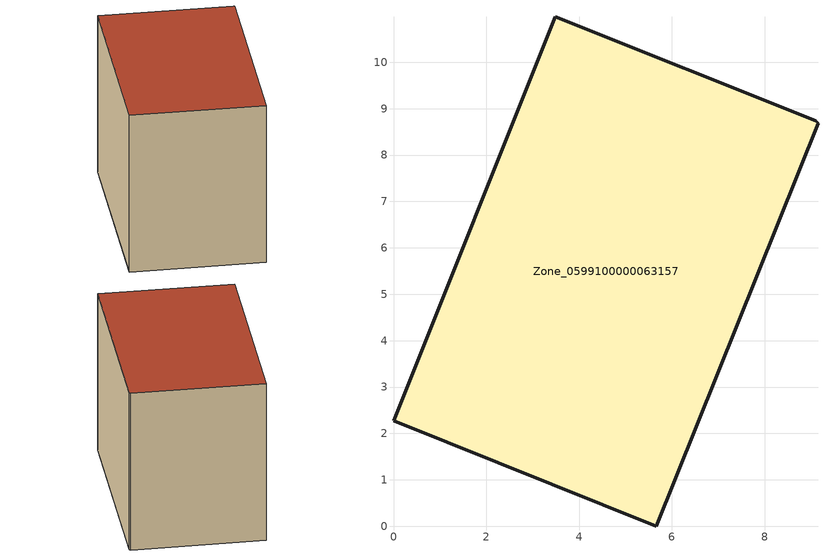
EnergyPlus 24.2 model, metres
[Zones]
Zone_0599100000063157
 floor ground (C_G): 5.66,0 0,2.27 3.49,10.98 9.1,8.73 9.15,8.68 z0.27
 wall outside (C_F): 0,2.27 5.66,0 9.15,8.68 9.1,8.73 3.49,10.98 0,2.27 z0.27:8.11
 roof outside (C_R): 9.15,8.68 9.1,8.73 3.49,10.98 0,2.27 5.66,0 z8.11
[BUILDING]
Pand.0599100000063157: North Axis=0; Terrain=City; Loads Convergence Tolerance Value=0.04; Temperature Convergence Tolerance Value=0.4; Solar Distribution=FullExterior; Maximum Number of Warmup Days=25; Minimum Number of Warmup Days=1
[Site:Location]
Rotterdam.The.Hague.AP_ZH_NLD Design_Conditions: Latitude=51.96; Longitude=4.45; Time Zone=1; Elevation=-4.5
[SITE:GROUNDTEMPERATURE:BUILDINGSURFACE]
18, 18, 18, 18, 18, 18, 18, 18, 18, 18, 18, 18
[MATERIAL] Thermal Absorptance=0.9; Solar Absorptance=0.7; Visible Absorptance=0.7
Name | Roughness | Thickness | Conductivity | Density | Specific Heat
G.TI.1965-1974 | MediumSmooth | 0.15 | 0.882353 | 540 | 1210
F.TI.1965-1974 | Rough | 0.3 | 0.697674 | 1920 | 840
R.TI.1965-1974 | MediumRough | 0.2 | 0.232558 | 1500 | 1000
[CONSTRUCTION]
C_G: G.TI.1965-1974
C_F: F.TI.1965-1974
C_R: R.TI.1965-1974
[ZONE]
Zone_0599100000063157: Type=1; Multiplier=1; Ceiling Height=Autocalculate; Volume=Autocalculate; Floor Area=autocalculate; Part of Total Floor Area=Yes
[ZONEINFILTRATION:DESIGNFLOWRATE]
Infil_Zone_0599100000063157: Zone or ZoneList or Space or SpaceList=Zone_0599100000063157; Schedule=AlwaysOn; Design Flow Rate Calculation Method=Flow/Area; Flow Rate per Floor Area=0.003; Constant Term Coefficient=1; Temperature Term Coefficient=0; Velocity Term Coefficient=0; Velocity Squared Term Coefficient=0
[HVACTEMPLATE:ZONE:IDEALLOADSAIRSYSTEM]
Zone_0599100000063157: Maximum Heating Supply Air Temperature=50; Minimum Cooling Supply Air Temperature=13; Maximum Heating Supply Air Humidity Ratio=0.0156; Minimum Cooling Supply Air Humidity Ratio=0.0077; Heating Limit=NoLimit; Cooling Limit=NoLimit; Dehumidification Control Type=ConstantSensibleHeatRatio; Cooling Sensible Heat Ratio=0.7; Dehumidification Setpoint=60; Humidification Control Type=None; Humidification Setpoint=30; Outdoor Air Method=None; Outdoor Air Flow Rate per Person=0.00944; Outdoor Air Flow Rate per Zone Floor Area=0; Outdoor Air Flow Rate per Zone=0; Demand Controlled Ventilation Type=None; Outdoor Air Economizer Type=NoEconomizer; Heat Recovery Type=None; Sensible Heat Recovery Effectiveness=0.7; Latent Heat Recovery Effectiveness=0.65
[ZONECONTROL:THERMOSTAT]
ThermostatControl_Zone_0599100000063157: Zone or ZoneList=Zone_0599100000063157; Control Type Schedule=DualSetpointControlType; Control 1=Thermostat_Zone_0599100000063157; Temperature Difference Between Cutout And Setpoint=0
[THERMOSTATSETPOINT:DUALSETPOINT]
Thermostat_Zone_0599100000063157: Heating Setpoint Temperature Schedule=HeatingSetpoint_Zone_0599100000063157; Cooling Setpoint Temperature Schedule=CoolingSetpoint_Zone_0599100000063157
[SCHEDULE:COMPACT]
HeatingSetpoint_Zone_0599100000063157: Through: 12/31, For: AllDays, Until: 24:00, 21
CoolingSetpoint_Zone_0599100000063157: Through: 12/31, For: AllDays, Until: 24:00, 24
DualSetpointControlType: Through: 12/31, For: AllDays, Until: 24:00, 4
AlwaysOn: Through: 12/31, For: AllDays, Until: 24:00, 1
